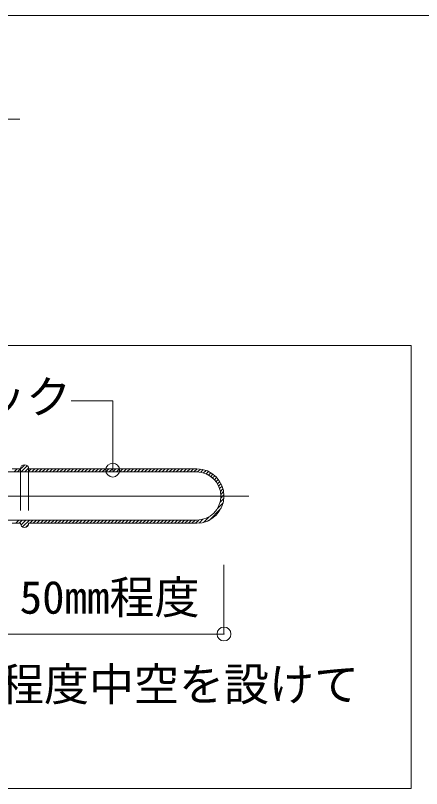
# Model space of a CAD drawing. Units: millimetres on the paper. Extents: x -35288 to 200, y -139 to 12382.
# Drawn here: x 72.37 to 84.1, y -49.33 to -27 of the extents above; entities that cross this region are included whole.
import ezdxf
from ezdxf.enums import TextEntityAlignment as Align

# ---------------------------------------------------------------- set-up
doc = ezdxf.new("R2010")
doc.units = ezdxf.units.MM
doc.header["$PDMODE"] = 32
doc.header["$PDSIZE"] = 0.4
for name, pattern in [('CHAIN1', [8, 5, -1, 1, -1]), ('CHAIN2', [12, 9, -1, 1, -1]), ('DASHED1', [1.8, 1.2, -0.6])]:
    doc.linetypes.add(name, pattern=pattern)
doc.layers.add('1-0_', color=7, linetype='Continuous', lineweight=9)
doc.layers.add('4-0_通り芯', color=7, linetype='Continuous', lineweight=9)
doc.styles.add('ＭＳ ゴシック', font='')
doc.styles.get('ＭＳ ゴシック').set_extended_font_data('MS Gothic')

msp = doc.modelspace()

# ---------------------------------------------------------------- linework, layer by layer
at = {"layer": '1-0_'}
msp.add_line((89, -27), (11, -27), dxfattribs=at)
at = {"layer": '4-0_通り芯', "color": 6, "linetype": 'CHAIN1'}
msp.add_line((27.495, -29.999), (72.505, -30), dxfattribs=at)
at = {"layer": '4-0_通り芯'}
for p, q in [((83.8, -36.534), (54.8, -36.534)), ((83.8, -49.334), (83.8, -36.534)), ((75.18, -38.134), (73.98, -38.134)), ((75.18, -38.134), (75.18, -40.134)), ((78.393, -44.87), (78.393, -42.87)), ((78.393, -44.87), (71.793, -44.87)), ((56.6, -49.334), (83.8, -49.334))]:
    msp.add_line(p, q, dxfattribs=at)
at = {"layer": '4-0_通り芯', "color": 2}
for p, q in [((77.607, -40.188), (61.059, -40.188)), ((72.513, -40.098), (72.273, -40.098)), ((72.333, -40.188), (72.423, -40.098)), ((72.435, -40.188), (72.644, -39.979)), ((72.536, -40.188), (72.714, -40.01)), ((72.638, -40.188), (72.751, -40.076)), ((72.74, -40.188), (72.83, -40.098)), ((77.607, -40.098), (72.753, -40.098)), ((72.842, -40.188), (72.932, -40.098)), ((72.944, -40.188), (73.034, -40.098)), ((73.045, -40.188), (73.135, -40.098)), ((73.147, -40.188), (73.237, -40.098)), ((73.249, -40.188), (73.339, -40.098)), ((73.351, -40.188), (73.441, -40.098)), ((73.453, -40.188), (73.543, -40.098)), ((73.555, -40.188), (73.645, -40.098)), ((73.656, -40.188), (73.746, -40.098)), ((73.758, -40.188), (73.848, -40.098)), ((73.86, -40.188), (73.95, -40.098)), ((73.962, -40.188), (74.052, -40.098)), ((74.064, -40.188), (74.154, -40.098)), ((74.166, -40.188), (74.256, -40.098)), ((74.267, -40.188), (74.357, -40.098)), ((74.369, -40.188), (74.459, -40.098)), ((74.471, -40.188), (74.561, -40.098)), ((74.573, -40.188), (74.663, -40.098)), ((74.675, -40.188), (74.765, -40.098)), ((74.776, -40.188), (74.866, -40.098)), ((74.878, -40.188), (74.968, -40.098)), ((74.98, -40.188), (75.07, -40.098)), ((75.082, -40.188), (75.172, -40.098)), ((75.184, -40.188), (75.274, -40.098)), ((75.286, -40.188), (75.376, -40.098)), ((75.387, -40.188), (75.477, -40.098)), ((75.489, -40.188), (75.579, -40.098)), ((75.591, -40.188), (75.681, -40.098)), ((75.693, -40.188), (75.783, -40.098)), ((75.795, -40.188), (75.885, -40.098)), ((75.897, -40.188), (75.987, -40.098)), ((75.998, -40.188), (76.088, -40.098)), ((76.1, -40.188), (76.19, -40.098)), ((76.202, -40.188), (76.292, -40.098)), ((76.304, -40.188), (76.394, -40.098)), ((76.406, -40.188), (76.496, -40.098)), ((76.507, -40.188), (76.597, -40.098)), ((76.609, -40.188), (76.699, -40.098)), ((76.711, -40.188), (76.801, -40.098)), ((76.813, -40.188), (76.903, -40.098)), ((76.915, -40.188), (77.005, -40.098)), ((77.017, -40.188), (77.107, -40.098)), ((77.118, -40.188), (77.208, -40.098)), ((77.22, -40.188), (77.31, -40.098)), ((77.322, -40.188), (77.412, -40.098)), ((77.424, -40.188), (77.514, -40.098)), ((77.526, -40.188), (77.616, -40.098)), ((77.627, -40.188), (77.711, -40.105)), ((77.72, -40.197), (77.796, -40.121)), ((77.803, -40.216), (77.874, -40.145)), ((77.878, -40.243), (77.946, -40.175)), ((77.946, -40.277), (78.012, -40.211)), ((78.009, -40.316), (78.073, -40.252)), ((78.066, -40.361), (78.129, -40.297)), ((78.117, -40.411), (78.181, -40.347)), ((78.164, -40.467), (78.228, -40.402)), ((78.204, -40.528), (78.27, -40.462)), ((78.239, -40.594), (78.307, -40.527)), ((78.268, -40.668), (78.338, -40.597)), ((78.289, -40.748), (78.364, -40.674)), ((78.3, -40.941), (78.392, -40.849)), ((78.301, -40.838), (78.382, -40.757)), ((78.205, -41.24), (78.369, -41.076)), ((78.279, -41.064), (78.39, -40.953)), ((77.961, -41.586), (78.308, -41.238)), ((77.798, -41.646), (77.963, -41.482)), ((60.814, -41.58), (77.607, -41.58)), ((72.273, -41.67), (72.513, -41.67)), ((72.378, -41.67), (72.468, -41.58)), ((72.48, -41.67), (72.57, -41.58)), ((72.526, -41.726), (72.672, -41.58)), ((72.577, -41.776), (72.774, -41.58)), ((72.672, -41.783), (72.746, -41.709)), ((72.753, -41.67), (77.607, -41.67)), ((72.785, -41.67), (72.875, -41.58)), ((72.887, -41.67), (72.977, -41.58)), ((72.989, -41.67), (73.079, -41.58)), ((73.091, -41.67), (73.181, -41.58)), ((73.193, -41.67), (73.283, -41.58)), ((73.294, -41.67), (73.384, -41.58)), ((73.396, -41.67), (73.486, -41.58)), ((73.498, -41.67), (73.588, -41.58)), ((73.6, -41.67), (73.69, -41.58)), ((73.702, -41.67), (73.792, -41.58)), ((73.804, -41.67), (73.894, -41.58)), ((73.905, -41.67), (73.995, -41.58)), ((74.007, -41.67), (74.097, -41.58)), ((74.109, -41.67), (74.199, -41.58)), ((74.211, -41.67), (74.301, -41.58)), ((74.313, -41.67), (74.403, -41.58)), ((74.415, -41.67), (74.505, -41.58)), ((74.516, -41.67), (74.606, -41.58)), ((74.618, -41.67), (74.708, -41.58)), ((74.72, -41.67), (74.81, -41.58)), ((74.822, -41.67), (74.912, -41.58)), ((74.924, -41.67), (75.014, -41.58)), ((75.025, -41.67), (75.115, -41.58)), ((75.127, -41.67), (75.217, -41.58)), ((75.229, -41.67), (75.319, -41.58)), ((75.331, -41.67), (75.421, -41.58)), ((75.433, -41.67), (75.523, -41.58)), ((75.535, -41.67), (75.625, -41.58)), ((75.636, -41.67), (75.726, -41.58)), ((75.738, -41.67), (75.828, -41.58)), ((75.84, -41.67), (75.93, -41.58)), ((75.942, -41.67), (76.032, -41.58)), ((76.044, -41.67), (76.134, -41.58)), ((76.146, -41.67), (76.236, -41.58)), ((76.247, -41.67), (76.337, -41.58)), ((76.349, -41.67), (76.439, -41.58)), ((76.451, -41.67), (76.541, -41.58)), ((76.553, -41.67), (76.643, -41.58)), ((76.655, -41.67), (76.745, -41.58)), ((76.756, -41.67), (76.846, -41.58)), ((76.858, -41.67), (76.948, -41.58)), ((76.96, -41.67), (77.05, -41.58)), ((77.062, -41.67), (77.152, -41.58)), ((77.164, -41.67), (77.254, -41.58)), ((77.266, -41.67), (77.356, -41.58)), ((77.367, -41.67), (77.457, -41.58)), ((77.469, -41.67), (77.559, -41.58)), ((77.571, -41.67), (77.663, -41.578)), ((77.676, -41.667), (77.787, -41.556))]:
    msp.add_line(p, q, dxfattribs=at)
at = {"layer": '4-0_通り芯', "color": 2, "linetype": 'DASHED1'}
for p, q in [((72.513, -40.098), (72.513, -41.67)), ((72.753, -40.098), (72.753, -41.67))]:
    msp.add_line(p, q, dxfattribs=at)
at = {"layer": '4-0_通り芯', "color": 6, "linetype": 'CHAIN2'}
msp.add_line((59.487, -40.884), (79.113, -40.884), dxfattribs=at)
at = {"layer": '4-0_通り芯', "color": 2}
for centre, radius, start, end in [((72.633, -40.098), 0.12, 90, 180), ((72.633, -40.098), 0.12, 0, 90), ((77.607, -40.884), 0.786, 270, 90), ((77.607, -40.884), 0.696, 270, 90), ((72.633, -41.67), 0.12, 180, 270), ((72.633, -41.67), 0.12, 270, 0)]:
    msp.add_arc(centre, radius, start, end, dxfattribs=at)
msp.add_point((75.18, -40.134), dxfattribs=at)
at = {"layer": '4-0_通り芯'}
msp.add_point((78.393, -44.87), dxfattribs=at)

# ---------------------------------------------------------------- texts
at = {"layer": '4-0_通り芯', "style": 'ＭＳ ゴシック'}
for s, p in [('振れ止めサック', (64.88, -38.784)), ('50mm程度', (72.493, -44.57)), ('※振れ止め筋先端部に50mm程度中空を設けて', (56.3, -47.084))]:
    msp.add_text(s, height=0.9531, dxfattribs=at).set_placement(p, align=Align.BOTTOM_LEFT)

doc.saveas('drawing.dxf')
